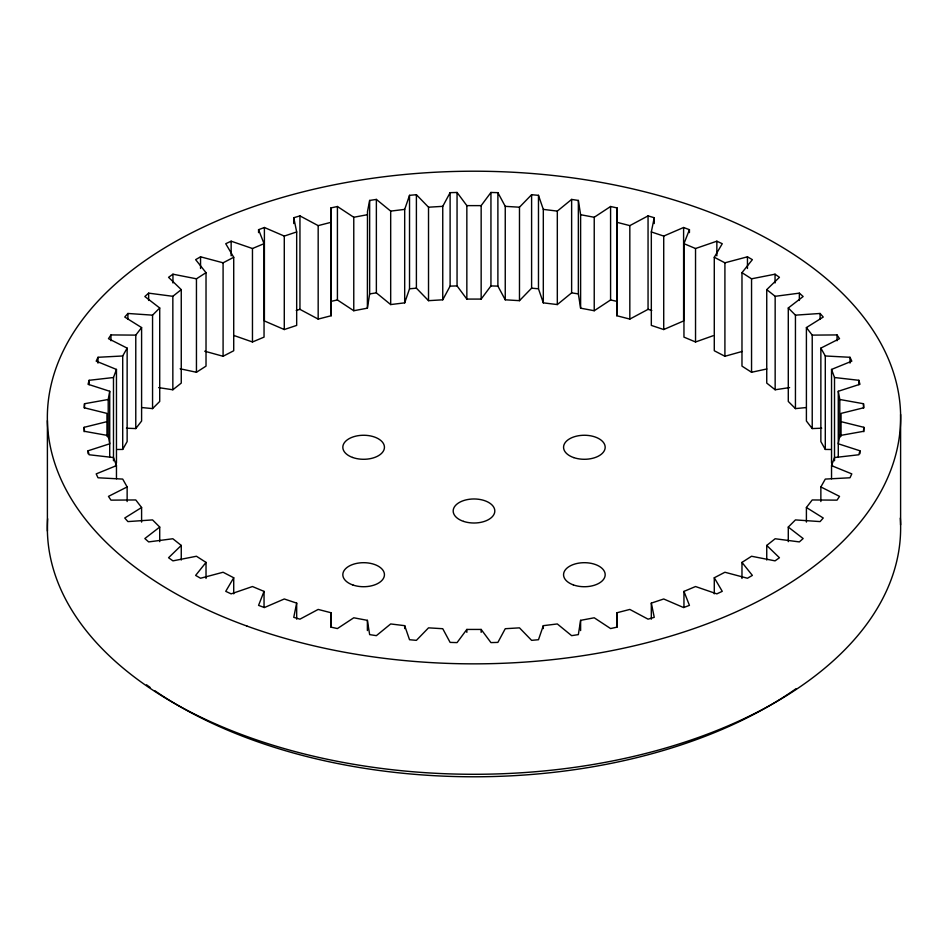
<?xml version="1.0" encoding="UTF-8"?>
<svg xmlns="http://www.w3.org/2000/svg" width="948" height="948" viewBox="0 0 948 948"><rect width="100%" height="100%" fill="white"/><g stroke="black" fill="none" stroke-linecap="round" stroke-linejoin="round"><path stroke-width="1.42" d="M296.238 310.446L299.947 309.356L318.173 319.085L331.243 315.72L330.923 301.393L337.417 299.959L353.77 310.731L367.386 308.171L367.48 211.582L369.649 200.443L376.368 199.412L390.683 211.108L390.683 304.569L404.689 302.85L409.524 288.796L409.524 195.335L416.397 194.707L428.52 207.209L428.52 300.67L442.752 299.805L450.11 286.118L450.11 192.669L457.055 192.456L466.843 205.621L466.843 299.082L481.157 299.082L490.946 285.917L490.946 192.456L497.89 192.669L505.248 206.344L505.248 299.805L519.48 300.67L531.603 288.168L538.476 288.796L543.311 302.85L557.317 304.569L571.632 292.861L578.351 293.904L580.614 308.171L594.23 310.731L610.583 299.959L617.077 301.393L616.757 315.72L629.827 319.085L648.053 309.356L651.762 310.446M367.386 308.171L369.649 293.904L369.649 200.443M841.042 421.659L863.841 427.311L863.486 431.328L839.786 435.57L838.281 443.794L859.943 450.786L858.852 454.756L834.513 457.552L831.538 465.634L851.802 473.893L850 477.78L825.293 479.084L820.861 486.94L839.525 496.385L837.037 500.141L812.223 499.952L806.404 507.5L823.243 518.011L820.091 521.59L795.443 519.907L788.286 527.064L803.146 538.547L799.354 541.912L775.156 538.748L766.742 545.432L779.434 557.744L775.049 560.861L751.551 556.251L741.976 562.401L752.368 575.4L747.451 578.244L724.912 572.248L714.282 577.77L722.258 591.339L716.854 593.863L695.536 586.539L683.958 591.398L689.433 605.369L683.603 607.561L663.719 598.982L651.323 603.118L654.25 617.338L648.053 619.163L629.827 609.434L616.757 612.799L617.077 627.126L610.583 628.56L594.23 617.788L580.614 620.348L578.351 634.615L571.632 635.658L557.317 623.95L543.311 625.668L538.476 639.722L531.603 640.35L519.48 627.849L505.248 628.714L497.89 642.4L490.946 642.602L481.157 629.436L466.843 629.436L457.055 642.602L450.11 642.4L442.752 628.714L428.52 627.849L416.397 640.35L409.524 639.722L404.689 625.668L390.683 623.95L376.368 635.658L369.649 634.615L367.386 620.348L353.77 617.788L337.417 628.56L330.923 627.126L331.243 612.799L318.173 609.434L299.947 619.163L293.75 617.338L296.677 603.118L284.281 598.982L264.397 607.561L258.567 605.369L264.042 591.398L252.464 586.539L231.146 593.863L225.743 591.339L233.718 577.77L223.088 572.248L200.549 578.244L195.632 575.4L206.024 562.401L196.449 556.251L172.951 560.861L168.566 557.744L181.258 545.432L172.844 538.748L148.646 541.912L144.854 538.547L159.714 527.064L152.557 519.907L127.909 521.59L124.757 518.011L141.596 507.5L135.777 499.952L110.963 500.141L108.475 496.385L127.139 486.94L122.707 479.084L98 477.78L96.198 473.893L116.462 465.634L113.487 457.552L89.148 454.756L88.057 450.786L109.719 443.794L108.214 435.57L84.514 431.328L84.159 427.311L106.958 421.659M367.386 214.71L353.77 217.27L337.417 206.498L330.923 207.932L331.243 222.259L318.173 225.624L299.947 215.895L293.75 217.72L296.677 231.94L284.281 236.076L264.397 227.496L258.567 229.689L264.042 243.66L252.464 248.518L231.146 241.195L225.743 243.719L233.718 257.287L223.088 262.809L200.549 256.813L195.632 259.657L206.024 272.668L196.449 278.807L172.951 274.197L168.566 277.314L181.258 289.626L172.844 296.309L148.646 293.145L144.854 296.523L159.714 307.993L152.557 315.151L127.909 313.468L124.757 317.047L141.596 327.57L135.777 335.118L110.963 334.928L108.475 338.673L127.139 348.117L122.707 355.974L98 357.289L96.198 361.164L116.462 369.436L113.487 377.517L89.148 380.302L88.057 384.272L109.719 391.275L108.214 399.487L84.514 403.73L84.159 407.747L106.958 413.399L106.958 436.27M557.317 304.569L557.317 211.108L571.632 199.412L578.351 200.443L580.614 214.71L594.23 217.27L610.583 206.498L617.077 207.932L616.757 222.259L629.827 225.624L648.053 215.895L654.25 217.72L651.323 231.94L651.323 325.401L663.719 329.537L683.603 320.957L683.603 227.496L663.719 236.076L651.323 231.94M404.689 302.85L404.689 209.389L409.524 195.335M683.603 227.496L689.433 229.689L683.958 243.66L683.958 337.121L695.536 341.979L713.038 335.758M115.478 465.587L116.462 462.885L116.462 369.436M442.752 299.805L442.752 206.344L450.11 192.669M117.374 449.482L122.707 449.435L127.139 441.578L127.139 348.117M481.157 299.082L481.157 205.621L490.946 192.456M742.142 351.459L724.912 356.27L714.282 350.748L714.282 257.287L722.258 243.719L716.854 241.195L695.536 248.518L683.958 243.66M126.451 428.2L135.777 428.567L141.596 421.019L141.596 327.57M519.48 300.67L519.48 207.209L531.603 194.707L538.476 195.335L543.311 209.389L543.311 302.85M766.814 368.973L751.551 372.268L741.976 366.118L741.976 272.668L752.368 259.657L747.451 256.813L724.912 262.809L714.282 257.287M142.022 407.569L152.557 408.612L159.714 401.454L159.714 307.993M789.601 387.59L775.156 389.77L766.742 383.087L766.742 289.626L779.434 277.314L775.049 274.197L751.551 278.807L741.976 272.668M158.624 387.625L172.844 389.77L181.258 383.087L181.258 289.626M806.155 407.557L795.443 408.612L788.286 401.454L788.286 307.993L803.146 296.523L799.354 293.145L775.156 296.309L766.742 289.626M180.144 368.784L196.449 372.268L206.024 366.118L206.024 272.668M821.703 428.2L812.223 428.567L806.404 421.019L806.404 327.57L823.243 317.047L820.091 313.468L795.443 315.151L788.286 307.993M204.721 351.21L223.088 356.27L233.718 350.748L233.718 257.287M830.721 449.494L825.293 449.435L820.861 441.578L820.861 348.117L839.525 338.673L837.037 334.928L812.223 335.118L806.404 327.57M233.789 335.438L252.464 341.979L264.042 337.121L264.042 243.66M832.522 465.587L831.538 462.885L831.538 369.436L851.802 361.164L850 357.289L825.293 355.974L820.861 348.117M264.397 227.496L264.397 320.957L284.281 329.537L296.677 325.401L296.677 231.94M838.281 456.983L838.281 391.275L859.943 384.272L858.852 380.302L834.513 377.517L831.538 369.436M369.649 293.904L376.368 292.861L390.683 304.569M390.683 211.108L404.689 209.389M409.524 288.796L416.397 288.168L428.52 300.67M428.52 207.209L442.752 206.344M450.11 286.118L457.055 285.917L466.843 299.082M466.843 205.621L481.157 205.621M490.946 285.917L497.89 286.118L505.248 299.805M505.248 206.344L519.48 207.209M543.311 209.389L557.317 211.108M838.281 391.275L839.786 399.487L863.486 403.73L863.841 407.747L841.042 413.399L841.042 436.27M900.6 414.454L900.6 524.908M863.841 427.311L863.841 431.696M863.486 403.73L863.486 408.114M859.943 450.786L859.943 453.713M858.852 380.302L858.852 384.687M850 357.289L850 363.12M839.786 399.487L839.786 437.455M837.037 334.928L837.037 340.759M834.513 377.517L834.513 460.752M831.538 465.634L831.538 478.776M825.293 355.974L825.293 449.435M820.861 486.94L820.861 501.551M820.091 313.468L820.091 319.31M812.223 335.118L812.223 428.567M806.404 507.5L806.404 522.099M799.354 293.145L799.354 300.457M795.443 315.151L795.443 408.612M788.286 527.064L788.286 541.663M775.156 296.309L775.156 389.77M775.049 274.197L775.049 282.954M766.742 545.432L766.742 560.031M751.551 278.807L751.551 372.268M747.451 256.813L747.451 268.497M741.976 562.401L741.976 578.458M724.912 262.809L724.912 356.27M716.854 241.195L716.854 255.794M714.282 577.77L714.282 593.839M695.536 248.518L695.536 341.979M689.433 229.689L689.433 232.616M683.958 591.398L683.958 607.455M663.719 236.076L663.719 329.537M654.25 217.72L654.25 223.562M651.323 603.118L651.323 619.174M648.053 215.895L648.053 309.356M629.827 225.624L629.827 319.085M617.077 207.932L617.077 301.393M616.757 222.259L616.757 315.72M616.757 612.799L616.757 627.398M610.583 206.498L610.583 299.959M594.23 217.27L594.23 310.731M580.614 214.71L580.614 308.171M580.614 620.348L580.614 630.562M578.351 200.443L578.351 293.904M571.632 199.412L571.632 292.861M543.311 625.668L543.311 628.583M538.476 195.335L538.476 288.796M531.603 194.707L531.603 288.168M497.89 192.669L497.89 286.118M481.157 629.436L481.157 632.363M466.843 629.436L466.843 632.363M457.055 192.456L457.055 285.917M416.397 194.707L416.397 288.168M404.689 625.668L404.689 628.583M376.368 199.412L376.368 292.861M367.386 620.348L367.386 630.562M353.77 217.27L353.77 310.731M337.417 206.498L337.417 299.959M331.243 222.259L331.243 315.72M331.243 612.799L331.243 627.398M330.923 207.932L330.923 301.393M318.173 225.624L318.173 319.085M299.947 215.895L299.947 309.356M296.677 603.118L296.677 619.174M293.75 217.72L293.75 223.562M284.281 236.076L284.281 329.537M264.042 591.398L264.042 607.455M258.567 229.689L258.567 232.616M252.464 248.518L252.464 341.979M233.718 577.77L233.718 593.839M231.146 241.195L231.146 255.794M223.088 262.809L223.088 356.27M206.024 562.401L206.024 578.458M200.549 256.813L200.549 268.497M196.449 278.807L196.449 372.268M181.258 545.432L181.258 560.031M172.951 274.197L172.951 282.954M172.844 296.309L172.844 389.77M159.714 527.064L159.714 541.663M152.557 315.151L152.557 408.612M148.646 293.145L148.646 300.457M141.596 507.5L141.596 522.099M135.777 335.118L135.777 428.567M127.909 313.468L127.909 319.31M127.139 486.94L127.139 501.551M122.707 355.974L122.707 449.435M116.462 465.634L116.462 478.776M113.487 377.517L113.487 460.752M110.963 334.928L110.963 340.759M109.719 391.275L109.719 456.983M108.214 399.487L108.214 437.455M98 357.289L98 363.12M89.148 380.302L89.148 384.687M88.057 450.786L88.057 453.713M84.514 403.73L84.514 408.114M84.159 427.311L84.159 431.696M47.4 420.604L47.4 531.046M796.154 688.639A416.231 240.306 0 0 1 154.844 690.736M150.057 687.371A416.231 240.306 0 0 1 146.537 684.812M900.292 518.094A426.636 246.314 0 0 1 474.593 774.291A426.636 246.314 0 0 1 47.661 518.769M247.013 626.095A426.636 246.314 0 0 0 900.339 426.742A426.636 246.314 0 0 0 274.647 199.755A426.636 246.314 0 0 0 247.013 626.095M352.561 457.446A20.809 12.016 0 0 0 384.426 447.717A20.809 12.016 0 0 0 353.912 436.649A20.809 12.016 0 0 0 352.561 457.446M353 585.034A20.809 12.016 0 0 0 384.438 574.855A20.809 12.016 0 0 0 353.45 564.226A20.809 12.016 0 0 0 353 585.034M463.596 521.4A20.809 12.016 0 0 0 494.809 510.984A20.809 12.016 0 0 0 463.596 500.58A20.809 12.016 0 0 0 463.596 521.4M573.741 457.6A20.809 12.016 0 0 0 605.179 447.42A20.809 12.016 0 0 0 574.192 436.791A20.809 12.016 0 0 0 573.741 457.6M573.291 584.88A20.809 12.016 0 0 0 605.168 575.163A20.809 12.016 0 0 0 574.642 564.084A20.809 12.016 0 0 0 573.291 584.88"/></g></svg>
